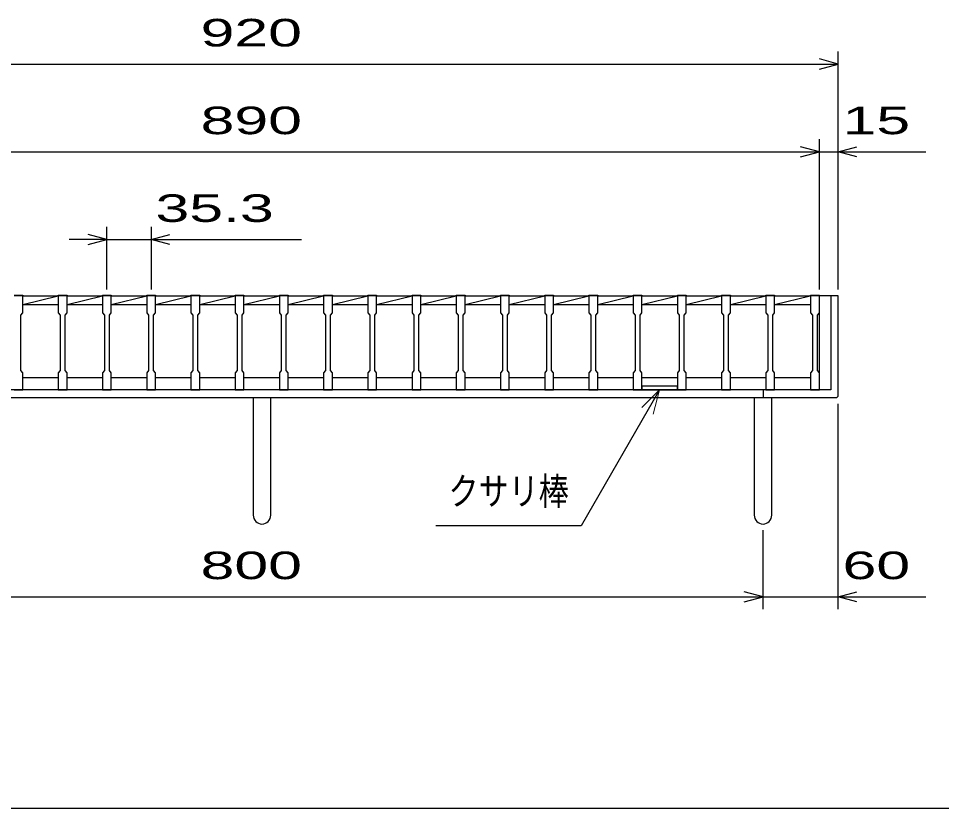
# Model space of a CAD drawing. Units: millimetres, scale not verified. Extents: x -1820 to 1731, y -1282 to 1054.
# Drawn here: x -1115 to -378, y -1146 to -516 of the extents above; entities that cross this region are included whole.
import ezdxf
from ezdxf.enums import TextEntityAlignment as Align

# ---------------------------------------------------------------- set-up
doc = ezdxf.new("R2010")
doc.units = ezdxf.units.MM
doc.header["$LTSCALE"] = 10
for name, color, linetype, lineweight in [('0_2', 150, 'Continuous', 25), ('16', 3, 'Continuous', 25), ('19', 6, 'Continuous', 25), ('22', 4, 'Continuous', 25)]:
    doc.layers.add(name, color=color, linetype=linetype, lineweight=lineweight)
doc.styles.add('ベクトル', font='')
doc.styles.get('ベクトル').set_extended_font_data('ベクトル')

msp = doc.modelspace()

# ---------------------------------------------------------------- linework, layer by layer
at = {"layer": '0_2'}
msp.add_line((1731, -1146.5), (-1729, -1146.5), dxfattribs=at)
at = {"layer": '16'}
for p, q in [((-1118.9, -736.8), (-1111.9, -736.8)), ((-1111.9, -736.8), (-1111.9, -737.5)), ((-1083.6, -737.5), (-1083.6, -736.8)), ((-1083.6, -736.8), (-1076.6, -736.8)), ((-1076.6, -736.8), (-1076.6, -737.5)), ((-1048.3, -737.5), (-1048.3, -736.8)), ((-1048.3, -736.8), (-1041.3, -736.8)), ((-1041.3, -736.8), (-1041.3, -737.5)), ((-1013, -737.5), (-1013, -736.8)), ((-1013, -736.8), (-1006, -736.8)), ((-1006, -736.8), (-1006, -737.5)), ((-977.7, -737.5), (-977.7, -736.8)), ((-977.7, -736.8), (-970.7, -736.8)), ((-970.7, -736.8), (-970.7, -737.5)), ((-942.4, -737.5), (-942.4, -736.8)), ((-942.4, -736.8), (-935.4, -736.8)), ((-935.4, -736.8), (-935.4, -737.5)), ((-907.1, -737.5), (-907.1, -736.8)), ((-907.1, -736.8), (-900.1, -736.8)), ((-900.1, -736.8), (-900.1, -737.5)), ((-871.8, -737.5), (-871.8, -736.8)), ((-871.8, -736.8), (-864.8, -736.8)), ((-864.8, -736.8), (-864.8, -737.5)), ((-836.5, -737.5), (-836.5, -736.8)), ((-836.5, -736.8), (-829.5, -736.8)), ((-829.5, -736.8), (-829.5, -737.5)), ((-801.2, -737.5), (-801.2, -736.8)), ((-801.2, -736.8), (-794.2, -736.8)), ((-794.2, -736.8), (-794.2, -737.5)), ((-765.9, -737.5), (-765.9, -736.8)), ((-765.9, -736.8), (-758.9, -736.8)), ((-758.9, -736.8), (-758.9, -737.5)), ((-730.6, -737.5), (-730.6, -736.8)), ((-730.6, -736.8), (-723.6, -736.8)), ((-723.6, -736.8), (-723.6, -737.5)), ((-695.3, -737.5), (-695.3, -736.8)), ((-695.3, -736.8), (-688.3, -736.8)), ((-688.3, -736.8), (-688.3, -737.5)), ((-660, -737.5), (-660, -736.8)), ((-660, -736.8), (-653, -736.8)), ((-653, -736.8), (-653, -737.5)), ((-624.7, -737.5), (-624.7, -736.8)), ((-624.7, -736.8), (-617.7, -736.8)), ((-617.7, -736.8), (-617.7, -737.5)), ((-589.4, -737.5), (-589.4, -736.8)), ((-589.4, -736.8), (-582.4, -736.8)), ((-582.4, -736.8), (-582.4, -737.5)), ((-554.1, -737.5), (-554.1, -736.8)), ((-554.1, -736.8), (-547.1, -736.8)), ((-547.1, -736.8), (-547.1, -737.5)), ((-518.8, -737.5), (-518.8, -736.8)), ((-518.8, -736.8), (-511.8, -736.8)), ((-511.8, -736.8), (-511.8, -737.5)), ((-483, -737.5), (-483, -736.8)), ((-483, -736.8), (-476, -736.8)), ((-476, -736.8), (-476, -737.5)), ((-1111.9, -737.5), (-1118.9, -737.5)), ((-1111.9, -751), (-1111.9, -737.5)), ((-1111.9, -737.5), (-1083.6, -737.5)), ((-1111.9, -744.5), (-1083.6, -737.5)), ((-1083.6, -737.5), (-1083.6, -751)), ((-1076.6, -737.5), (-1083.6, -737.5)), ((-1076.6, -751), (-1076.6, -737.5)), ((-1076.6, -737.5), (-1048.3, -737.5)), ((-1076.6, -744.5), (-1048.3, -737.5)), ((-1048.3, -737.5), (-1048.3, -751)), ((-1041.3, -737.5), (-1048.3, -737.5)), ((-1041.3, -751), (-1041.3, -737.5)), ((-1041.3, -737.5), (-1013, -737.5)), ((-1041.3, -744.5), (-1013, -737.5)), ((-1013, -737.5), (-1013, -751)), ((-1006, -737.5), (-1013, -737.5)), ((-1006, -751), (-1006, -737.5)), ((-1006, -737.5), (-977.7, -737.5)), ((-1006, -744.5), (-977.7, -737.5)), ((-977.7, -737.5), (-977.7, -751)), ((-970.7, -737.5), (-977.7, -737.5)), ((-970.7, -751), (-970.7, -737.5)), ((-970.7, -737.5), (-942.4, -737.5)), ((-970.7, -744.5), (-942.4, -737.5)), ((-942.4, -737.5), (-942.4, -751)), ((-935.4, -737.5), (-942.4, -737.5)), ((-935.4, -751), (-935.4, -737.5)), ((-935.4, -737.5), (-907.1, -737.5)), ((-935.4, -744.5), (-907.1, -737.5)), ((-907.1, -737.5), (-907.1, -751)), ((-900.1, -737.5), (-907.1, -737.5)), ((-900.1, -751), (-900.1, -737.5)), ((-900.1, -737.5), (-871.8, -737.5)), ((-900.1, -744.5), (-871.8, -737.5)), ((-871.8, -737.5), (-871.8, -751)), ((-864.8, -737.5), (-871.8, -737.5)), ((-864.8, -751), (-864.8, -737.5)), ((-864.8, -737.5), (-836.5, -737.5)), ((-864.8, -744.5), (-836.5, -737.5)), ((-836.5, -737.5), (-836.5, -751)), ((-829.5, -737.5), (-836.5, -737.5)), ((-829.5, -751), (-829.5, -737.5)), ((-829.5, -737.5), (-801.2, -737.5)), ((-829.5, -744.5), (-801.2, -737.5)), ((-801.2, -737.5), (-801.2, -751)), ((-794.2, -737.5), (-801.2, -737.5)), ((-794.2, -751), (-794.2, -737.5)), ((-794.2, -737.5), (-765.9, -737.5)), ((-794.2, -744.5), (-765.9, -737.5)), ((-765.9, -737.5), (-765.9, -751)), ((-758.9, -737.5), (-765.9, -737.5)), ((-758.9, -751), (-758.9, -737.5)), ((-758.9, -737.5), (-730.6, -737.5)), ((-758.9, -744.5), (-730.6, -737.5)), ((-730.6, -737.5), (-730.6, -751)), ((-723.6, -737.5), (-730.6, -737.5)), ((-723.6, -751), (-723.6, -737.5)), ((-723.6, -737.5), (-695.3, -737.5)), ((-723.6, -744.5), (-695.3, -737.5)), ((-695.3, -737.5), (-695.3, -751)), ((-688.3, -737.5), (-695.3, -737.5)), ((-688.3, -751), (-688.3, -737.5)), ((-688.3, -737.5), (-660, -737.5)), ((-688.3, -744.5), (-660, -737.5)), ((-660, -737.5), (-660, -751)), ((-653, -737.5), (-660, -737.5)), ((-653, -751), (-653, -737.5)), ((-653, -737.5), (-624.7, -737.5)), ((-653, -744.5), (-624.7, -737.5)), ((-624.7, -737.5), (-624.7, -751)), ((-617.7, -737.5), (-624.7, -737.5)), ((-617.7, -751), (-617.7, -737.5)), ((-617.7, -737.5), (-589.4, -737.5)), ((-617.7, -744.5), (-589.4, -737.5)), ((-589.4, -737.5), (-589.4, -751)), ((-582.4, -737.5), (-589.4, -737.5)), ((-582.4, -751), (-582.4, -737.5)), ((-582.4, -737.5), (-554.1, -737.5)), ((-582.4, -744.5), (-554.1, -737.5)), ((-554.1, -737.5), (-554.1, -751)), ((-547.1, -737.5), (-554.1, -737.5)), ((-547.1, -751), (-547.1, -737.5)), ((-547.1, -737.5), (-518.8, -737.5)), ((-547.1, -744.5), (-518.8, -737.5)), ((-518.8, -737.5), (-518.8, -751)), ((-511.8, -737.5), (-518.8, -737.5)), ((-511.8, -751), (-511.8, -737.5)), ((-511.8, -737.5), (-483.5, -737.5)), ((-511.8, -744.5), (-483.5, -737.5)), ((-483, -737.5), (-483, -751)), ((-476, -737.5), (-483, -737.5)), ((-476, -751), (-476, -737.5)), ((-476, -802.5), (-476, -737.5)), ((-1113.4, -753), (-1111.9, -751)), ((-1111.9, -744.5), (-1083.6, -744.5)), ((-1083.6, -751), (-1082.1, -753)), ((-1078.1, -753), (-1076.6, -751)), ((-1076.6, -744.5), (-1048.3, -744.5)), ((-1048.3, -751), (-1046.8, -753)), ((-1042.8, -753), (-1041.3, -751)), ((-1041.3, -744.5), (-1013, -744.5)), ((-1013, -751), (-1011.5, -753)), ((-1007.5, -753), (-1006, -751)), ((-1006, -744.5), (-977.7, -744.5)), ((-977.7, -751), (-976.2, -753)), ((-972.2, -753), (-970.7, -751)), ((-970.7, -744.5), (-942.4, -744.5)), ((-942.4, -751), (-940.9, -753)), ((-936.9, -753), (-935.4, -751)), ((-935.4, -744.5), (-907.1, -744.5)), ((-907.1, -751), (-905.6, -753)), ((-901.6, -753), (-900.1, -751)), ((-900.1, -744.5), (-871.8, -744.5)), ((-871.8, -751), (-870.3, -753)), ((-866.3, -753), (-864.8, -751)), ((-864.8, -744.5), (-836.5, -744.5)), ((-836.5, -751), (-835, -753)), ((-831, -753), (-829.5, -751)), ((-829.5, -744.5), (-801.2, -744.5)), ((-801.2, -751), (-799.7, -753)), ((-795.7, -753), (-794.2, -751)), ((-794.2, -744.5), (-765.9, -744.5)), ((-765.9, -751), (-764.4, -753)), ((-760.4, -753), (-758.9, -751)), ((-758.9, -744.5), (-730.6, -744.5)), ((-730.6, -751), (-729.1, -753)), ((-725.1, -753), (-723.6, -751)), ((-723.6, -744.5), (-695.3, -744.5)), ((-695.3, -751), (-693.8, -753)), ((-689.8, -753), (-688.3, -751)), ((-688.3, -744.5), (-660, -744.5)), ((-660, -751), (-658.5, -753)), ((-654.5, -753), (-653, -751)), ((-653, -744.5), (-624.7, -744.5)), ((-624.7, -751), (-623.2, -753)), ((-619.2, -753), (-617.7, -751)), ((-617.7, -744.5), (-589.4, -744.5)), ((-589.4, -751), (-587.9, -753)), ((-583.9, -753), (-582.4, -751)), ((-582.4, -744.5), (-554.1, -744.5)), ((-554.1, -751), (-552.6, -753)), ((-548.6, -753), (-547.1, -751)), ((-547.1, -744.5), (-518.8, -744.5)), ((-518.8, -751), (-517.3, -753)), ((-513.3, -753), (-511.8, -751)), ((-511.8, -744.5), (-483.5, -744.5)), ((-483, -751), (-481.5, -753)), ((-477.5, -753), (-476, -751)), ((-1113.4, -797), (-1113.4, -753)), ((-1082.1, -753), (-1082.1, -797)), ((-1078.1, -797), (-1078.1, -753)), ((-1046.8, -753), (-1046.8, -797)), ((-1042.8, -797), (-1042.8, -753)), ((-1011.5, -753), (-1011.5, -797)), ((-1007.5, -797), (-1007.5, -753)), ((-976.2, -753), (-976.2, -797)), ((-972.2, -797), (-972.2, -753)), ((-940.9, -753), (-940.9, -797)), ((-936.9, -797), (-936.9, -753)), ((-905.6, -753), (-905.6, -797)), ((-901.6, -797), (-901.6, -753)), ((-870.3, -753), (-870.3, -797)), ((-866.3, -797), (-866.3, -753)), ((-835, -753), (-835, -797)), ((-831, -797), (-831, -753)), ((-799.7, -753), (-799.7, -797)), ((-795.7, -797), (-795.7, -753)), ((-764.4, -753), (-764.4, -797)), ((-760.4, -797), (-760.4, -753)), ((-729.1, -753), (-729.1, -797)), ((-725.1, -797), (-725.1, -753)), ((-693.8, -753), (-693.8, -797)), ((-689.8, -797), (-689.8, -753)), ((-658.5, -753), (-658.5, -797)), ((-654.5, -797), (-654.5, -753)), ((-623.2, -753), (-623.2, -797)), ((-619.2, -797), (-619.2, -753)), ((-587.9, -753), (-587.9, -797)), ((-583.9, -797), (-583.9, -753)), ((-552.6, -753), (-552.6, -797)), ((-548.6, -797), (-548.6, -753)), ((-517.3, -753), (-517.3, -797)), ((-513.3, -797), (-513.3, -753)), ((-481.5, -753), (-481.5, -797)), ((-477.5, -797), (-477.5, -753)), ((-1111.9, -799), (-1113.4, -797)), ((-1111.9, -812.5), (-1111.9, -799)), ((-1111.9, -802.5), (-1083.6, -802.5)), ((-1082.1, -797), (-1083.6, -799)), ((-1083.6, -799), (-1083.6, -812.5)), ((-1076.6, -799), (-1078.1, -797)), ((-1076.6, -812.5), (-1076.6, -799)), ((-1076.6, -802.5), (-1048.3, -802.5)), ((-1046.8, -797), (-1048.3, -799)), ((-1048.3, -799), (-1048.3, -812.5)), ((-1041.3, -799), (-1042.8, -797)), ((-1041.3, -812.5), (-1041.3, -799)), ((-1041.3, -802.5), (-1013, -802.5)), ((-1011.5, -797), (-1013, -799)), ((-1013, -799), (-1013, -812.5)), ((-1006, -799), (-1007.5, -797)), ((-1006, -812.5), (-1006, -799)), ((-1006, -802.5), (-977.7, -802.5)), ((-976.2, -797), (-977.7, -799)), ((-977.7, -799), (-977.7, -812.5)), ((-970.7, -799), (-972.2, -797)), ((-970.7, -812.5), (-970.7, -799)), ((-970.7, -802.5), (-942.4, -802.5)), ((-940.9, -797), (-942.4, -799)), ((-942.4, -799), (-942.4, -812.5)), ((-935.4, -799), (-936.9, -797)), ((-935.4, -812.5), (-935.4, -799)), ((-935.4, -802.5), (-907.1, -802.5)), ((-905.6, -797), (-907.1, -799)), ((-907.1, -799), (-907.1, -812.5)), ((-900.1, -799), (-901.6, -797)), ((-900.1, -812.5), (-900.1, -799)), ((-900.1, -802.5), (-871.8, -802.5)), ((-870.3, -797), (-871.8, -799)), ((-871.8, -799), (-871.8, -812.5)), ((-864.8, -799), (-866.3, -797)), ((-864.8, -812.5), (-864.8, -799)), ((-864.8, -802.5), (-836.5, -802.5)), ((-835, -797), (-836.5, -799)), ((-836.5, -799), (-836.5, -812.5)), ((-829.5, -799), (-831, -797)), ((-829.5, -812.5), (-829.5, -799)), ((-829.5, -802.5), (-801.2, -802.5)), ((-799.7, -797), (-801.2, -799)), ((-801.2, -799), (-801.2, -812.5)), ((-794.2, -799), (-795.7, -797)), ((-794.2, -812.5), (-794.2, -799)), ((-794.2, -802.5), (-765.9, -802.5)), ((-764.4, -797), (-765.9, -799)), ((-765.9, -799), (-765.9, -812.5)), ((-758.9, -799), (-760.4, -797)), ((-758.9, -812.5), (-758.9, -799)), ((-758.9, -802.5), (-730.6, -802.5)), ((-729.1, -797), (-730.6, -799)), ((-730.6, -799), (-730.6, -812.5)), ((-723.6, -799), (-725.1, -797)), ((-723.6, -812.5), (-723.6, -799)), ((-723.6, -802.5), (-695.3, -802.5)), ((-693.8, -797), (-695.3, -799)), ((-695.3, -799), (-695.3, -812.5)), ((-688.3, -799), (-689.8, -797)), ((-688.3, -812.5), (-688.3, -799)), ((-688.3, -802.5), (-660, -802.5)), ((-658.5, -797), (-660, -799)), ((-660, -799), (-660, -812.5)), ((-653, -799), (-654.5, -797)), ((-653, -812.5), (-653, -799)), ((-653, -802.5), (-624.7, -802.5)), ((-623.2, -797), (-624.7, -799)), ((-624.7, -799), (-624.7, -812.5)), ((-617.7, -799), (-619.2, -797)), ((-617.7, -812.5), (-617.7, -799)), ((-617.7, -802.5), (-589.4, -802.5)), ((-587.9, -797), (-589.4, -799)), ((-589.4, -799), (-589.4, -812.5)), ((-582.4, -799), (-583.9, -797)), ((-582.4, -812.5), (-582.4, -799)), ((-582.4, -802.5), (-554.1, -802.5)), ((-552.6, -797), (-554.1, -799)), ((-554.1, -799), (-554.1, -812.5)), ((-547.1, -799), (-548.6, -797)), ((-547.1, -812.5), (-547.1, -799)), ((-547.1, -802.5), (-518.8, -802.5)), ((-517.3, -797), (-518.8, -799)), ((-518.8, -799), (-518.8, -812.5)), ((-511.8, -799), (-513.3, -797)), ((-511.8, -812.5), (-511.8, -799)), ((-511.8, -802.5), (-483, -802.5)), ((-481.5, -797), (-483, -799)), ((-483, -799), (-483, -812.5)), ((-476, -799), (-477.5, -797)), ((-476, -812.5), (-476, -799)), ((-589.4, -809.5), (-617.7, -809.5)), ((-617.7, -809.5), (-617.7, -812.5)), ((-589.4, -812.5), (-589.4, -809.5)), ((-1118.9, -812.5), (-1111.9, -812.5)), ((-1083.6, -812.5), (-1076.6, -812.5)), ((-1048.3, -812.5), (-1041.3, -812.5)), ((-1013, -812.5), (-1006, -812.5)), ((-977.7, -812.5), (-970.7, -812.5)), ((-942.4, -812.5), (-935.4, -812.5)), ((-907.1, -812.5), (-900.1, -812.5)), ((-871.8, -812.5), (-864.8, -812.5)), ((-836.5, -812.5), (-829.5, -812.5)), ((-801.2, -812.5), (-794.2, -812.5)), ((-765.9, -812.5), (-758.9, -812.5)), ((-730.6, -812.5), (-723.6, -812.5)), ((-695.3, -812.5), (-688.3, -812.5)), ((-660, -812.5), (-653, -812.5)), ((-624.7, -812.5), (-617.7, -812.5)), ((-617.7, -812.5), (-589.4, -812.5)), ((-589.4, -812.5), (-582.4, -812.5)), ((-554.1, -812.5), (-547.1, -812.5)), ((-518.8, -812.5), (-511.8, -812.5)), ((-483, -812.5), (-476, -812.5))]:
    msp.add_line(p, q, dxfattribs=at)
at = {"layer": '19'}
for p, q in [((-461, -737.5), (-476, -737.5)), ((-467, -737.5), (-467, -812.5)), ((-461, -817.5), (-461, -737.5)), ((-467, -812.5), (-1375, -812.5)), ((-521, -812.5), (-521, -818.5)), ((-462, -818.5), (-461, -817.5)), ((-1380, -818.5), (-462, -818.5)), ((-928, -818.5), (-928, -912.5)), ((-914, -912.5), (-914, -818.5)), ((-528, -818.5), (-528, -912.5)), ((-514, -912.5), (-514, -818.5))]:
    msp.add_line(p, q, dxfattribs=at)
for centre in [(-921, -912.5), (-521, -912.5)]:
    msp.add_arc(centre, 7, 180, 0, dxfattribs=at)
at = {"layer": '22'}
for p, q in [((-461, -732.5), (-461, -542.5)), ((-1381, -552.5), (-461, -552.5)), ((-461, -552.5), (-476, -548.5)), ((-476, -556.5), (-461, -552.5)), ((-476, -622.5), (-491, -618.5)), ((-476, -732.5), (-476, -612.5)), ((-461, -732.5), (-461, -612.5)), ((-461, -622.5), (-446, -618.5)), ((-1366, -622.5), (-476, -622.5)), ((-491, -626.5), (-476, -622.5)), ((-476, -622.5), (-461, -622.5)), ((-446, -626.5), (-461, -622.5)), ((-461, -622.5), (-391, -622.5)), ((-1044.8, -732.5), (-1044.8, -682.5)), ((-1009.5, -682.5), (-1009.5, -732.5)), ((-1044.8, -692.5), (-1074.8, -692.5)), ((-1044.8, -692.5), (-1059.8, -688.5)), ((-1059.8, -696.5), (-1044.8, -692.5)), ((-1044.8, -692.5), (-1009.5, -692.5)), ((-1009.5, -692.5), (-994.5, -688.5)), ((-994.5, -696.5), (-1009.5, -692.5)), ((-1009.5, -692.5), (-889.5, -692.5)), ((-603.55, -812.5), (-666.13, -920.9)), ((-461, -987.5), (-461, -823.5)), ((-666.13, -920.9), (-782.13, -920.9)), ((-521, -987.5), (-521, -924.5)), ((-1321, -977.5), (-521, -977.5)), ((-521, -977.5), (-536, -973.5)), ((-536, -981.5), (-521, -977.5)), ((-521, -977.5), (-461, -977.5)), ((-461, -977.5), (-446, -973.5)), ((-446, -981.5), (-461, -977.5)), ((-461, -977.5), (-391, -977.5))]:
    msp.add_line(p, q, dxfattribs=at)
at = {"layer": '22', "lineweight": 13}
for p, q in [((-603.55, -812.5), (-617.69, -826.64)), ((-608.73, -831.82), (-603.55, -812.5))]:
    msp.add_line(p, q, dxfattribs=at)

# ---------------------------------------------------------------- texts
at = {"layer": '22', "color": 2, "style": 'ベクトル', "width": 1.65}
for s, p in [(' 920 ', (-983.5, -527.5)), (' 890 ', (-983.5, -597.5)), (' 15 ', (-471, -597.5)), (' 35.3 ', (-1019.5, -667.5)), (' 800 ', (-983.5, -952.5)), (' 60 ', (-471, -952.5))]:
    msp.add_text(s, height=21.99, dxfattribs=at).set_placement(p, align=Align.MIDDLE_LEFT)
at = {"layer": '22', "color": 2, "style": 'ベクトル', "width": 0.8}
msp.add_text('クサリ棒', height=21.99, dxfattribs=at).set_placement((-676.13, -910.9), align=Align.BOTTOM_RIGHT)

doc.saveas('drawing.dxf')
